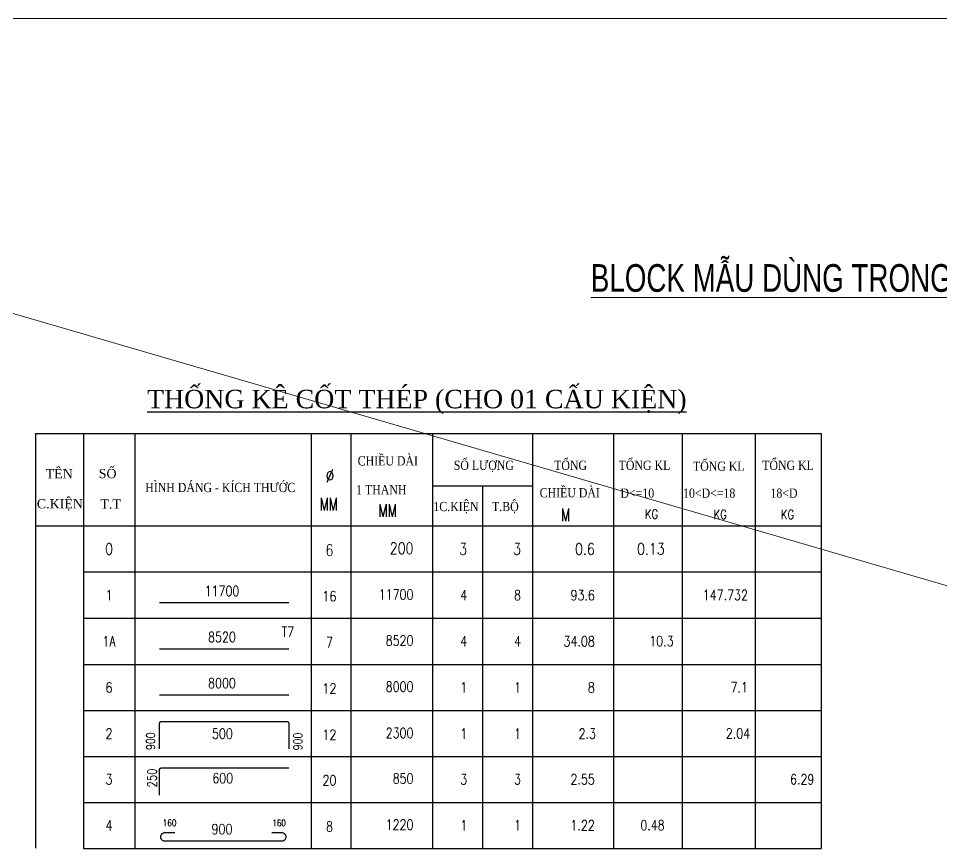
# Model space of a CAD drawing. Header units: millimetres. Extents: x -28300 to 83476, y -20306 to 12288.
# Drawn here: x -19473 to -11468, y 5088 to 12288 of the extents above; entities that cross this region are included whole.
import ezdxf
from ezdxf.enums import TextEntityAlignment as Align

# ---------------------------------------------------------------- set-up
doc = ezdxf.new("R2010")
doc.units = ezdxf.units.MM
doc.header["$LTSCALE"] = 20
doc.layers.add('00-Dim', color=8, linetype='Continuous', lineweight=13)
doc.layers.add('00-Text', color=4, linetype='Continuous', lineweight=15)
doc.layers.add('TKT_TextTD', color=2, linetype='Continuous')
doc.styles.add('TK', font='vnsimli.shx', dxfattribs={"width": 0.8})
doc.styles.add('TKT', font='vnsimli.shx', dxfattribs={"width": 0.8})
doc.styles.add('TKT_TieuDe', font='vntimeh.shx', dxfattribs={"width": 0.85})
doc.styles.add('VnAvantH', font='VHAVAN.TTF', dxfattribs={"width": 0.9})
doc.styles.add('VNSIM', font='vnsimli.shx', dxfattribs={"width": 0.7, "bigfont": 'vns.shx'})

# ---------------------------------------------------------------- blocks, each defined once
blk = doc.blocks.new('TKT_TD')
for p, q in [((0, 0), (0, -20)), ((0, 0), (170.29, 0)), ((10.38, 0), (10.38, -20)), ((21.49, 0), (21.49, -20)), ((59.73, 0), (59.73, -19.99)), ((68.33, 0), (68.33, -20)), ((86.03, 0), (86.03, -20)), ((107.71, 0), (107.71, -20)), ((125.26, 0), (125.26, -20)), ((140.14, 0), (140.14, -19.93)), ((140.14, 0), (140.14, -20)), ((156.01, 0), (156.01, -20)), ((170.29, 0), (170.29, -19.93)), ((170.29, 0), (170.29, -20)), ((86.03, -11.34), (107.71, -11.34)), ((96.87, -11.34), (96.87, -20)), ((0, -20), (170.29, -20))]:
    blk.add_line(p, q)
at = {"layer": 'TKT_TextTD', "color": 2, "style": 'TKT_TieuDe'}
for s, height, p in [('%%UTHèNg K£ CèT THÐP (cho 01 cÊu kiÖn)', 4, (24.16, 5.49)), ('Tªn', 2, (2.19, -9.71)), ('Sè ', 2, (13.69, -9.67)), ('C.kiÖn', 2, (0.28, -16.21)), ('T.T', 2, (14.04, -16.29))]:
    blk.add_text(s, height=height, dxfattribs=at).set_placement(p)
at = {"layer": 'TKT_TextTD', "color": 2}
for s, height, style, width, p in [('chiÒu dµi', 2, 'TKT_TieuDe', 0.85, (69.84, -6.91)), ('sè l\xadîng', 2, 'TKT_TieuDe', 0.85, (90.65, -7.87)), ('tæng ', 2, 'TKT_TieuDe', 0.85, (112.41, -7.87)), ('tæng kl', 2, 'TKT_TieuDe', 0.85, (126.4, -7.87)), ('tæng kl', 2, 'TKT_TieuDe', 0.85, (142.51, -8.07)), ('tæng kl', 2, 'TKT_TieuDe', 0.85, (157.52, -7.87)), ('%%C', 2.778, 'TKT', 0.8, (62.88, -10.52)), ('H×nh d¸ng - kÝch th\xadíc', 2, 'TKT_TieuDe', 0.85, (23.77, -12.68)), ('1 THANH', 2, 'TKT_TieuDe', 0.85, (69.48, -13.17)), ('chiÒu dµi', 2, 'TKT_TieuDe', 0.85, (109.28, -13.83)), (' D<=10', 2, 'TKT_TieuDe', 0.85, (126.15, -13.91)), ('10<d<=18', 2, 'TKT_TieuDe', 0.85, (140.36, -13.91)), ('18<d', 2, 'TKT_TieuDe', 0.85, (159.31, -13.91)), ('MM', 2.75, 'VNSIM', 0.7, (61.55, -16.65)), ('MM', 2.75, 'VNSIM', 0.7, (74.32, -18.05)), ('1C.KiÖn', 2, 'TKT_TieuDe', 0.85, (86.24, -16.81)), ('T.Bé', 2, 'TKT_TieuDe', 0.85, (98.96, -16.81)), ('M', 2.75, 'VNSIM', 0.7, (113.9, -19)), ('KG', 2, 'TKT', 0.8, (132.09, -18.47)), ('KG', 2, 'TKT', 0.8, (146.97, -18.54)), ('KG', 2, 'TKT', 0.8, (161.55, -18.54))]:
    blk.add_text(s, height=height, dxfattribs=dict(at, style=style, width=width)).set_placement(p)
blk = doc.blocks.new('TKT_B1')
for p, q in [((0, 0), (0, -10)), ((140.14, 0), (140.14, -10)), ((10.38, -0.04), (10.38, -10.04)), ((68.33, -0.04), (68.33, -10.04)), ((86.03, -0.04), (86.03, -10.04)), ((96.87, -0.04), (96.87, -10.04)), ((107.71, -0.04), (107.71, -10.04)), ((125.26, -0.04), (125.26, -10.04)), ((156.01, -0.04), (156.01, -10.04)), ((170.29, -0.04), (170.29, -10.04))]:
    blk.add_line(p, q)
at = {"color": 7}
for p, q in [((21.49, -0.04), (21.49, -10.04)), ((59.73, -0.04), (59.73, -10.04))]:
    blk.add_line(p, q, dxfattribs=at)
at = {"color": 8}
blk.add_line((10.38, -10.04), (170.29, -10.04), dxfattribs=at)
at = {"color": 3, "const_width": 0.3}
blk.add_lwpolyline([(26.83, -6.69), (54.93, -6.69)], dxfattribs=at)
at = {"style": 'TK', "width": 0.8}
for tag, p in [('L4', (52.42, -2.97)), ('L2', (56.06, -2.97)), ('DAI', (81.93, -4.88)), ('SL1', (93.56, -5.04)), ('SLTB', (105.24, -5.04)), ('CD', (121.24, -5.04)), ('TL1', (138.31, -5)), ('TL2', (154.44, -5)), ('TL3', (168.98, -5.04))]:
    blk.add_attdef(tag, text='', height=2.2, dxfattribs=at).set_placement(p, align=Align.MIDDLE_RIGHT)
for tag, p in [('SH', (15.93, -5.04)), ('L1', (40.41, -4.12)), ('DK', (63.71, -5.27))]:
    blk.add_attdef(tag, text='', height=2.2, dxfattribs=at).set_placement(p, align=Align.MIDDLE)
for tag, p in [('L5', (51.04, -5.13)), ('L3', (54.68, -5.13))]:
    blk.add_attdef(tag, text='', height=1.11, dxfattribs=at).set_placement(p, align=Align.MIDDLE_LEFT)
blk = doc.blocks.new('TKT_B2')
for p, q in [((0, 0), (0, -10)), ((140.14, 0), (140.14, -10)), ((156.01, 0), (156.01, -10)), ((170.29, 0), (170.29, -10)), ((10.38, -0.04), (10.38, -10)), ((21.49, -0.04), (21.49, -10)), ((68.33, -0.04), (68.33, -10)), ((86.03, -0.04), (86.03, -10)), ((96.87, -0.04), (96.87, -10)), ((107.71, -0.04), (107.71, -10)), ((125.26, -0.04), (125.26, -10))]:
    blk.add_line(p, q)
at = {"color": 7}
blk.add_line((59.73, -0.04), (59.73, -10), dxfattribs=at)
at = {"color": 8}
blk.add_line((10.38, -10), (170.29, -10), dxfattribs=at)
at = {"color": 3, "const_width": 0.3}
blk.add_lwpolyline([(54.93, -8.33), (54.93, -2.9, 0.414214), (54.43, -2.4), (27.33, -2.4, 0.414214), (26.83, -2.9), (26.83, -8.33)], format="xyb", dxfattribs=at)
at = {"style": 'TK', "width": 0.8}
for tag, p in [('SH', (15.93, -5.04)), ('L4', (34.3, -5.04)), ('L1', (40.5, -5.04)), ('L5', (49.75, -5.04)), ('DK', (63.71, -5.27))]:
    blk.add_attdef(tag, text='', height=2.2, dxfattribs=at).set_placement(p, align=Align.MIDDLE)
for tag, p in [('DAI', (81.93, -4.88)), ('SL1', (93.56, -5.04)), ('SLTB', (105.24, -5.04)), ('DT', (121.49, -5.04)), ('TL1', (138.42, -5)), ('TL2', (154.91, -5)), ('TL3', (168.94, -5))]:
    blk.add_attdef(tag, text='', height=2.2, dxfattribs=at).set_placement(p, align=Align.MIDDLE_RIGHT)
for tag, p in [('L2', (26.41, -8.56)), ('L3', (58.33, -8.62))]:
    blk.add_attdef(tag, text='', height=1.85, rotation=90, dxfattribs=at).set_placement(p, align=Align.BOTTOM_LEFT)
blk = doc.blocks.new('TKT_B3')
for p, q in [((0, 0), (0, -10)), ((140.14, 0), (140.14, -10.04)), ((10.38, -0.04), (10.38, -10.04)), ((68.33, -0.04), (68.33, -10.04)), ((86.03, -0.04), (86.03, -10.04)), ((96.87, -0.04), (96.87, -10.04)), ((107.71, -0.04), (107.71, -10.04)), ((125.26, -0.04), (125.26, -10.04)), ((156.01, -0.04), (156.01, -10.04)), ((170.29, -0.04), (170.29, -10.04))]:
    blk.add_line(p, q)
at = {"color": 7}
for p, q in [((21.49, -0.04), (21.49, -10.04)), ((59.73, -0.04), (59.73, -10.04))]:
    blk.add_line(p, q, dxfattribs=at)
at = {"color": 3}
blk.add_line((54.93, -2.62), (54.93, -2.62), dxfattribs=at)
at = {"color": 8}
blk.add_line((10.38, -10.04), (170.29, -10.04), dxfattribs=at)
at = {"color": 3, "const_width": 0.3}
blk.add_lwpolyline([(54.93, -2.62), (27.23, -2.62, 0.414214), (26.83, -3.02), (26.83, -8.5)], format="xyb", dxfattribs=at)
at = {"style": 'TKT', "width": 0.8}
for tag, p in [('SH', (15.93, -5.04)), ('L1', (40.57, -4.78)), ('DK', (63.71, -5.27))]:
    blk.add_attdef(tag, text='', height=2.2, dxfattribs=at).set_placement(p, align=Align.MIDDLE)
blk.add_attdef('L2', text='', height=2, rotation=90, dxfattribs=at).set_placement((24.26, -4.75), align=Align.TOP_CENTER)
for tag, p in [('DAI', (81.93, -4.88)), ('SL1', (93.56, -5.04)), ('SLTB', (105.24, -5.04)), ('CD', (121.24, -5.04)), ('TL1', (137.81, -5)), ('TL2', (154.3, -5)), ('TL3', (168.83, -5.04))]:
    blk.add_attdef(tag, text='', height=2.2, dxfattribs=at).set_placement(p, align=Align.MIDDLE_RIGHT)
for tag, p in [('L3', (53.21, -5.5)), ('L4', (53.21, -6.83)), ('L5', (53.21, -8.05))]:
    blk.add_attdef(tag, text='', height=0.796, dxfattribs=at).set_placement(p, align=Align.MIDDLE_LEFT)
blk = doc.blocks.new('TKT_B4')
for p, q in [((0, 0), (0, -10)), ((140.14, 0), (140.14, -10)), ((10.38, -0.04), (10.38, -10.04)), ((68.33, -0.04), (68.33, -10.04)), ((86.03, -0.04), (86.03, -10.04)), ((96.87, -0.04), (96.87, -10.04)), ((107.71, -0.04), (107.71, -10.04)), ((125.26, -0.04), (125.26, -10.04)), ((156.01, -0.04), (156.01, -10.04)), ((170.29, -0.04), (170.29, -10.04))]:
    blk.add_line(p, q)
at = {"color": 7}
for p, q in [((21.49, -0.04), (21.49, -10.04)), ((59.73, -0.04), (59.73, -10.04))]:
    blk.add_line(p, q, dxfattribs=at)
at = {"color": 8}
blk.add_line((10.38, -10.04), (170.29, -10.04), dxfattribs=at)
at = {"color": 3, "const_width": 0.279}
blk.add_lwpolyline([(51.2, -6.63), (53.38, -6.63, -0.414221), (54.28, -7.54, -0.414207), (53.38, -8.44), (28.02, -8.44, -0.414323), (27.11, -7.54, -0.414778), (28.01, -6.63), (30.19, -6.63)], format="xyb", dxfattribs=at)
at = {"width": 0.8}
for tag, style, p in [('SH', 'TKT', (15.93, -5.04)), ('L1', 'TKT', (40.41, -5.85)), ('DK', 'TKT', (63.71, -5.27)), ('L4', 'TK', (25.46, -7.44)), ('L5', 'TK', (56.12, -7.44))]:
    blk.add_attdef(tag, text='', height=2.2, dxfattribs=dict(at, style=style)).set_placement(p, align=Align.MIDDLE)
at = {"style": 'TKT', "width": 0.8}
for p in [(27.57, -3.78), (51.32, -3.8)]:
    blk.add_attdef('LD', text='', height=1.43, dxfattribs=at).set_placement(p, align=Align.TOP_LEFT)
for tag, p in [('DAI', (81.93, -4.88)), ('SL1', (93.56, -5.04)), ('SLTB', (105.24, -5.04)), ('DT', (121.24, -5.04)), ('TL1', (136.38, -5)), ('TL2', (152.51, -5)), ('TL3', (167.04, -5.04))]:
    blk.add_attdef(tag, text='', height=2.2, dxfattribs=at).set_placement(p, align=Align.MIDDLE_RIGHT)
blk = doc.blocks.new('TKT_B0')
at = {"color": 7}
for p, q in [((0, 0), (0, -10)), ((10.38, 0), (10.38, -10)), ((21.49, 0), (21.49, -10)), ((59.73, 0), (59.73, -10)), ((68.33, 0), (68.33, -10)), ((86.03, 0), (86.03, -10)), ((96.87, 0), (96.87, -10)), ((107.71, 0), (107.71, -10)), ((125.26, 0), (125.26, -10)), ((140.14, 0), (140.14, -10)), ((156.01, 0), (156.01, -10)), ((170.29, 0), (170.29, -10))]:
    blk.add_line(p, q, dxfattribs=at)
at = {"color": 8}
blk.add_line((10.38, -10), (170.29, -10), dxfattribs=at)
at = {"style": 'TKT', "width": 0.8}
for tag, height, p in [('SH', 2.5, (15.93, -5.04)), ('L1', 2, (38.42, -5.25)), ('DK', 2.5, (63.71, -5.27)), ('L3', 2, (27.02, -7.67))]:
    blk.add_attdef(tag, text='', height=height, dxfattribs=at).set_placement(p, align=Align.MIDDLE)
for tag, height, p in [('DAI', 2.5, (81.93, -4.88)), ('SL1', 2.5, (93.56, -5.04)), ('SLTB', 2.5, (105.24, -5.04)), ('CD', 2.5, (121.24, -5.04)), ('TL1', 2.5, (136.38, -5)), ('TL2', 2.5, (152.51, -5)), ('TL3', 2.5, (167.04, -5)), ('L2', 2, (32.09, -6.31)), ('L4', 2, (53.09, -6.31))]:
    blk.add_attdef(tag, text='', height=height, dxfattribs=at).set_placement(p, align=Align.MIDDLE_RIGHT)
blk.add_attdef('L5', text='', height=2, dxfattribs=at).set_placement((54.68, -6.26), align=Align.MIDDLE_LEFT)

msp = doc.modelspace()

# ---------------------------------------------------------------- linework, layer by layer
at = {"layer": '00-Dim', "color": 1}
msp.add_lwpolyline([(-28299.85, 12288.24), (83475.52, 12288.24), (83475.52, -20305.7), (-28299.85, -20305.7)], close=True, dxfattribs=at)
msp.add_lwpolyline([(83475.52, -20305.7), (-28299.85, 12288.24)], dxfattribs=at)

# ---------------------------------------------------------------- block references
at = {"xscale": 40, "yscale": 40, "zscale": 2}
msp.add_blockref('TKT_TD', (-19324.32, 8687.33), dxfattribs=at)
at = {"xscale": 40, "yscale": 40}
for name, p, zscale, values in [('TKT_B0', (-19324.32, 7887.33), 40, {'SH': '0', 'DK': '6', 'DAI': '200', 'SL1': '3', 'SLTB': '3', 'CD': '0.6', 'TL1': '0.13'}), ('TKT_B1', (-19324.32, 7487.33), 2, {'SH': '1', 'L1': '11700', 'DK': '16', 'DAI': '11700', 'SL1': '4', 'SLTB': '8', 'CD': '93.6', 'TL2': '147.732'}), ('TKT_B1', (-19324.32, 7087.33), 2, {'SH': '1A', 'L1': '8520', 'L2': 'T7', 'DK': '7', 'DAI': '8520', 'SL1': '4', 'SLTB': '4', 'CD': '34.08', 'TL1': '10.3'}), ('TKT_B1', (-19324.32, 6687.33), 2, {'SH': '6', 'L1': '8000', 'DK': '12', 'DAI': '8000', 'SL1': '1', 'SLTB': '1', 'CD': '8', 'TL2': '7.1'}), ('TKT_B2', (-19324.32, 6285.8), 2, {'SH': '2', 'L1': '500', 'L2': '900', 'L3': '900', 'DK': '12', 'DAI': '2300', 'SL1': '1', 'SLTB': '1', 'DT': '2.3', 'TL2': '2.04'}), ('TKT_B3', (-19324.32, 5890.41), 2, {'SH': '3', 'L1': '600', 'L2': '250', 'DK': '20', 'DAI': '850', 'SL1': '3', 'SLTB': '3', 'CD': '2.55', 'TL3': '6.29'})]:
    msp.add_blockref(name, p, dxfattribs=dict(at, zscale=zscale)).add_auto_attribs(values)
ref = msp.add_blockref('TKT_B4', (-19324.32, 5490.41), dxfattribs=dict(xscale=40, yscale=40, zscale=40))
ref.add_attrib('SH', '4', dxfattribs={"height": 88, "style": 'TKT', "width": 0.8}).set_placement((-18686.97, 5288.82), align=Align.MIDDLE)
ref.add_attrib('L1', '900', dxfattribs={"height": 88, "style": 'TKT', "width": 0.8}).set_placement((-17707.86, 5256.54), align=Align.MIDDLE)
ref.add_attrib('LD', '160', dxfattribs={"height": 57.393, "style": 'TKT', "width": 0.8}).set_placement((-18221.36, 5339.06), align=Align.TOP_LEFT)
ref.add_attrib('LD', '160', dxfattribs={"height": 57.393, "style": 'TKT', "width": 0.8}).set_placement((-17271.65, 5338.54), align=Align.TOP_LEFT)
ref.add_attrib('DK', '8', dxfattribs={"height": 88, "style": 'TKT', "width": 0.8}).set_placement((-16776.09, 5279.49), align=Align.MIDDLE)
ref.add_attrib('DAI', '1220', dxfattribs={"height": 88, "style": 'TKT', "width": 0.8}).set_placement((-16047.29, 5295.3), align=Align.MIDDLE_RIGHT)
ref.add_attrib('SL1', '1', dxfattribs={"height": 88, "style": 'TKT', "width": 0.8}).set_placement((-15581.76, 5288.87), align=Align.MIDDLE_RIGHT)
ref.add_attrib('SLTB', '1', dxfattribs={"height": 88, "style": 'TKT', "width": 0.8}).set_placement((-15114.55, 5288.87), align=Align.MIDDLE_RIGHT)
ref.add_attrib('DT', '1.22', dxfattribs={"height": 88, "style": 'TKT', "width": 0.8}).set_placement((-14474.8, 5288.87), align=Align.MIDDLE_RIGHT)
ref.add_attrib('TL1', '0.48', dxfattribs={"height": 88, "style": 'TKT', "width": 0.8}).set_placement((-13869.32, 5290.41), align=Align.MIDDLE_RIGHT)

# ---------------------------------------------------------------- texts
at = {"layer": '00-Text', "color": 3, "style": 'VnAvantH', "width": 0.75}
msp.add_text('%%Ublock mÉu dïng trong thèng kª thÐp', height=240, dxfattribs=at).set_placement((-14509.56, 9917.12))

doc.saveas('drawing.dxf')
